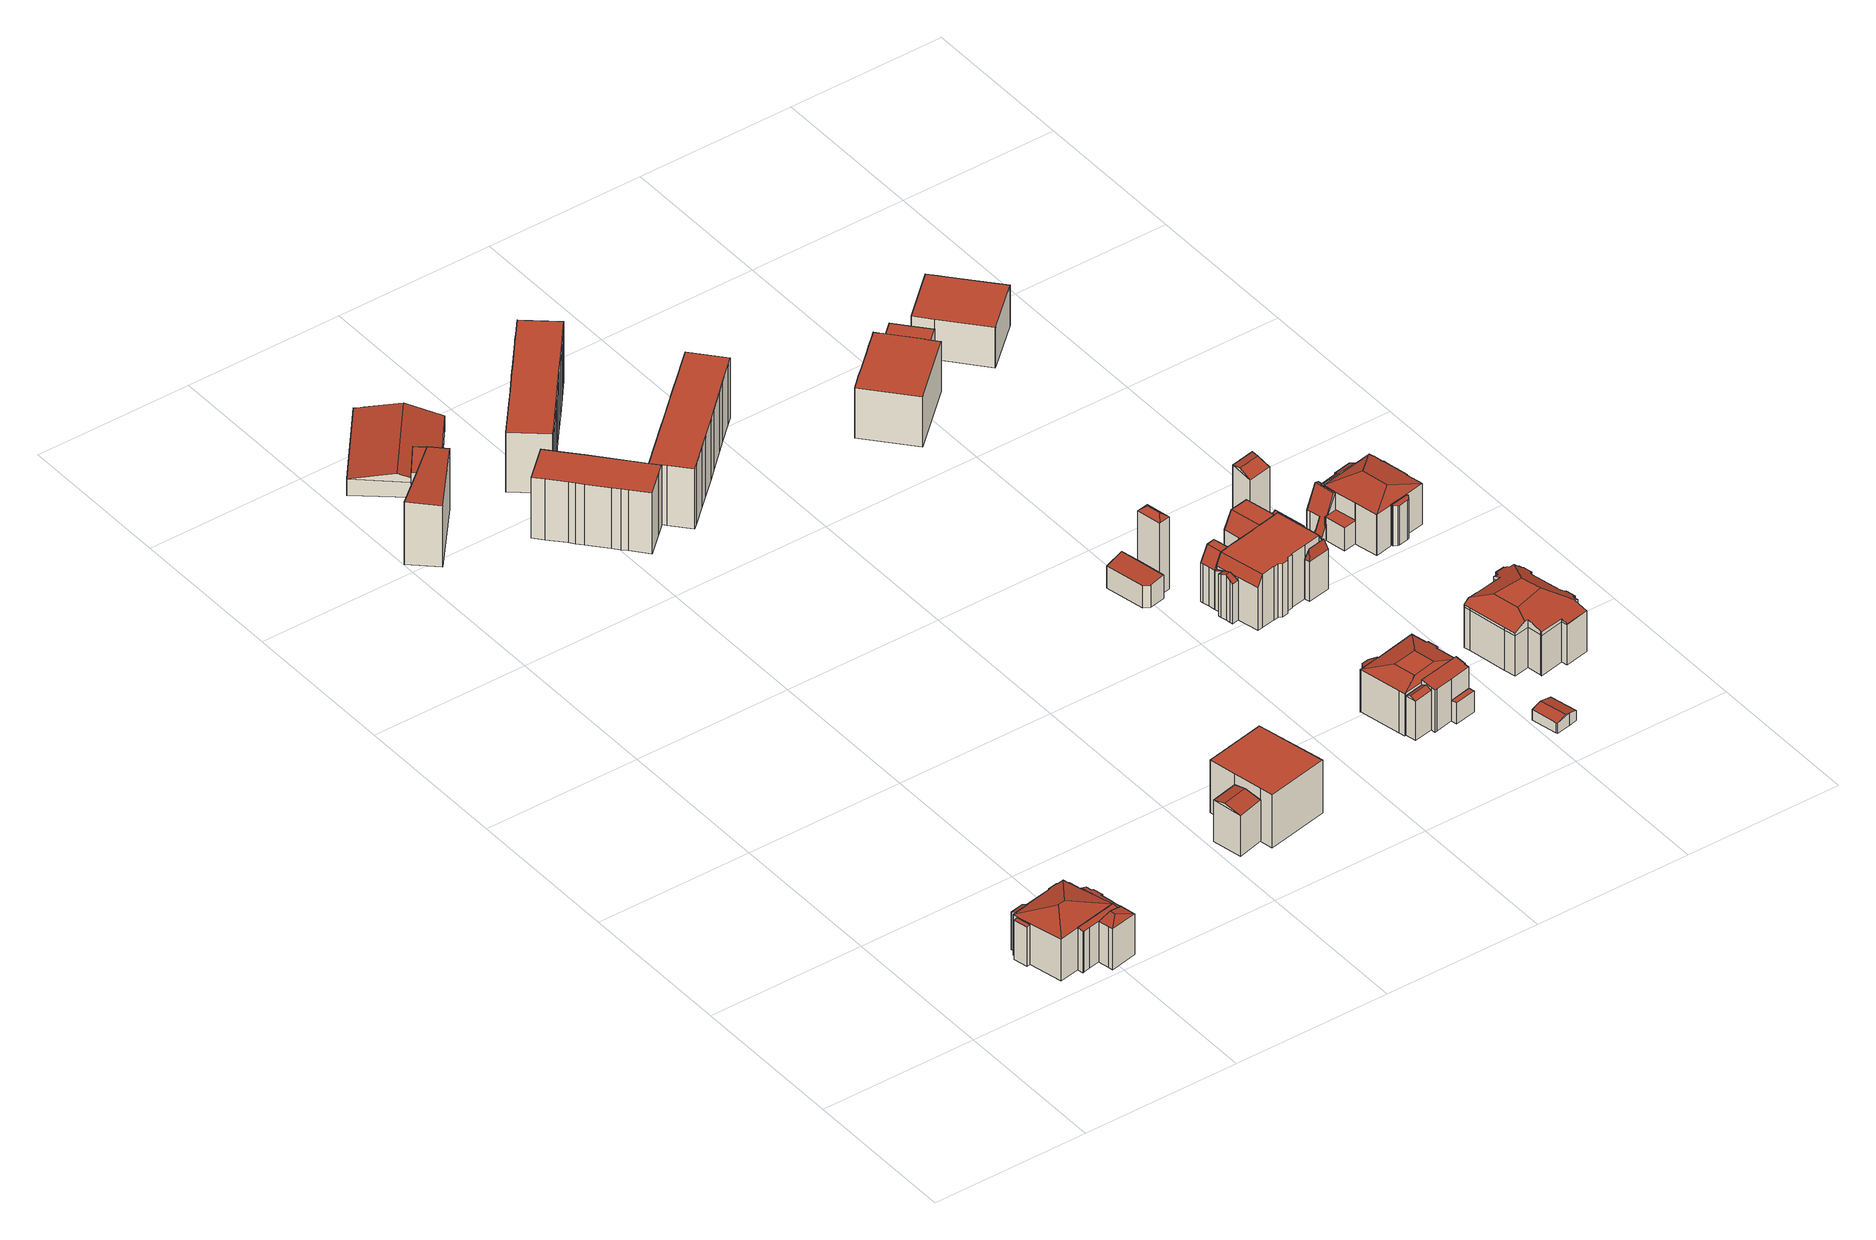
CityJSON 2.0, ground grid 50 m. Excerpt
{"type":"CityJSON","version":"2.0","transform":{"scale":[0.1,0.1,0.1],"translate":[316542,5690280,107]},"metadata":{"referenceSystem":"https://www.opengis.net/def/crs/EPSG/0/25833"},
"CityObjects":{
"building1":{"type":"Building","attributes":{"Gemeindeschluessel":14713000,"Geometrietyp2DReferenz":"3000","function":"31001_9998","roofType":"9999"},"children":["building1-1","building1-2","building1-3","building1-4","building1-5","building1-6"]},
"building1-1":{"type":"BuildingPart","attributes":{"Dachtyp_tdc":"tdcHipRoof","Dachneigung":11.84,"QualitaetDacherkennung":62,"Geometrietyp2DReferenz":"3000","roofType":"3200","measuredHeight":16.06},"parents":["building1"],"geometry":[{"type":"MultiSurface","lod":"2","boundaries":[[[0,1,2,3,4]],[[1,5,6,2]],[[7,8,9,10,11]],[[8,12,13,9]],[[12,14,15,13]],[[14,16,17,15]],[[16,18,19,17]],[[18,20,21,19]],[[20,22,23,21]],[[22,24,25,23]],[[24,26,27,25]],[[26,28,29,27]],[[28,30,31,29]],[[32,33,34,35]],[[33,36,37,38,34]],[[39,40,30,28,26,24,41]],[[1,0,42,36,33,43]],[[24,22,20,18,16,14,12,8,7,44,45,5,1,43,41]],[[33,32,39,41,43]],[[38,46,3,2,6,47,10,9,13,15,17,19,21,23,25,27,29,31,48,35,34]],[[49,37,36,42]],[[49,46,38,37]],[[0,4,49,42]],[[4,3,46,49]],[[45,47,6,5]],[[7,11,44]],[[11,10,47,45,44]],[[50,40,39]],[[48,31,30,40,50]],[[35,48,50,39,32]]],"semantics":{"surfaces":[{"type":"WallSurface"},{"type":"RoofSurface"},{"type":"GroundSurface"},{"type":"ClosureSurface"}],"values":[0,0,0,0,0,0,0,0,0,0,0,0,0,0,0,1,1,1,1,2,0,3,0,3,3,0,3,0,3,3]}}]},
"building1-2":{"type":"BuildingPart","attributes":{"Dachtyp_tdc":"tdcPolyFlatRoof","Dachneigung":13.31,"QualitaetDacherkennung":75,"Geometrietyp2DReferenz":"3000","roofType":"2100","measuredHeight":13.48},"parents":["building1"],"geometry":[{"type":"MultiSurface","lod":"2","boundaries":[[[37,51,52,38]],[[51,53,54,52]],[[53,4,3,54]],[[4,53,51,37,49]],[[46,38,52,54,3]],[[37,38,46,49]],[[46,3,4,49]]],"semantics":{"surfaces":[{"type":"WallSurface"},{"type":"RoofSurface"},{"type":"GroundSurface"},{"type":"ClosureSurface"}],"values":[0,0,0,1,2,3,3]}}]},
"building1-3":{"type":"BuildingPart","attributes":{"Dachtyp_tdc":"tdcPolyFlatRoof","Dachneigung":15.59,"QualitaetDacherkennung":42,"Geometrietyp2DReferenz":"3000","roofType":"2100","measuredHeight":14.33},"parents":["building1"],"geometry":[{"type":"MultiSurface","lod":"2","boundaries":[[[55,56,57,58]],[[55,59,60,56]],[[59,61,62,60]],[[61,63,32,35,62]],[[61,59,55,58,64,65,66,67,68,63]],[[35,48,69,70,57,56,60,62]],[[68,39,32,63]],[[39,50,48,35,32]],[[67,50,39,68]],[[48,50,67,66,69]],[[70,69,66,65]],[[58,57,70,65,64]]],"semantics":{"surfaces":[{"type":"WallSurface"},{"type":"RoofSurface"},{"type":"GroundSurface"},{"type":"ClosureSurface"}],"values":[0,0,0,0,1,2,0,3,0,3,3,3]}}]},
"building1-4":{"type":"BuildingPart","attributes":{"Dachtyp_tdc":"tdcPolyFlatRoof","Dachneigung":14.87,"QualitaetDacherkennung":82,"Geometrietyp2DReferenz":"3000","roofType":"2100","measuredHeight":14.09},"parents":["building1"],"geometry":[{"type":"MultiSurface","lod":"2","boundaries":[[[71,72,73,31,30]],[[72,74,75,73]],[[74,76,77,75]],[[76,78,79,77]],[[78,80,81,79]],[[80,82,83,81]],[[82,84,85,83]],[[84,86,87,85]],[[86,88,89,87]],[[88,90,91,89]],[[90,88,86,84,82,80,78,76,74,72,71,40,50,67,92]],[[69,48,31,73,75,77,79,81,83,85,87,89,91]],[[67,66,92]],[[30,40,71]],[[31,48,50,40,30]],[[48,69,66,67,50]],[[69,91,90,92,66]]],"semantics":{"surfaces":[{"type":"WallSurface"},{"type":"RoofSurface"},{"type":"GroundSurface"},{"type":"ClosureSurface"}],"values":[0,0,0,0,0,0,0,0,0,0,1,2,0,0,3,3,3]}}]},
"building1-5":{"type":"BuildingPart","attributes":{"Dachtyp_tdc":"tdcHipAndGableRoof","Dachneigung":10.06,"QualitaetDacherkennung":79,"Geometrietyp2DReferenz":"3000","roofType":"5000","measuredHeight":14.57},"parents":["building1"],"geometry":[{"type":"MultiSurface","lod":"2","boundaries":[[[93,94,95,91,90]],[[94,96,97,95]],[[96,98,99,97]],[[98,58,57,99]],[[96,94,100]],[[94,93,101,100]],[[101,64,58,98,96,100]],[[70,69,91,95,97,99,57]],[[93,90,92,66,65,101]],[[66,69,70,65]],[[90,91,69,66,92]],[[65,64,101]],[[57,58,64,65,70]]],"semantics":{"surfaces":[{"type":"WallSurface"},{"type":"RoofSurface"},{"type":"GroundSurface"},{"type":"ClosureSurface"}],"values":[0,0,0,0,1,1,1,2,0,3,3,0,3]}}]},
"building1-6":{"type":"BuildingPart","attributes":{"Dachtyp_tdc":"tdcPolyFlatRoof","Dachneigung":25.8,"QualitaetDacherkennung":30,"Geometrietyp2DReferenz":"3000","roofType":"2100","measuredHeight":13.69},"parents":["building1"],"geometry":[{"type":"MultiSurface","lod":"2","boundaries":[[[5,102,103,6]],[[102,104,105,103]],[[104,106,107,105]],[[106,11,10,107]],[[45,44,11,106,104,102,5]],[[103,105,107,10,47,6]],[[47,10,11,44,45]],[[5,6,47,45]]],"semantics":{"surfaces":[{"type":"WallSurface"},{"type":"RoofSurface"},{"type":"GroundSurface"},{"type":"ClosureSurface"}],"values":[0,0,0,0,1,2,3,3]}}]},
"building2":{"type":"Building","attributes":{"Gemeindeschluessel":14713000,"Geometrietyp2DReferenz":"3000","function":"31001_9998","roofType":"9999"},"children":["building2-1","building2-2"]},
"building2-1":{"type":"BuildingPart","attributes":{"Dachtyp_tdc":"tdcPolyFlatRoof","Dachneigung":3.58,"QualitaetDacherkennung":37,"Geometrietyp2DReferenz":"3000","roofType":"2100","measuredHeight":21.23},"parents":["building2"],"geometry":[{"type":"MultiSurface","lod":"2","boundaries":[[[108,109,110,111]],[[109,112,113,114,110]],[[115,116,117,118,119]],[[116,108,111,117]],[[116,115,112,109,108]],[[111,110,114,118,117]],[[115,119,113,112]],[[119,118,114,113]]],"semantics":{"surfaces":[{"type":"WallSurface"},{"type":"RoofSurface"},{"type":"GroundSurface"},{"type":"ClosureSurface"}],"values":[0,0,0,0,1,2,0,3]}}]},
"building2-2":{"type":"BuildingPart","attributes":{"Dachtyp_tdc":"tdcPolyFlatRoof","Dachneigung":0,"QualitaetDacherkennung":68,"Geometrietyp2DReferenz":"3000","roofType":"1000","measuredHeight":20.79},"parents":["building2"],"geometry":[{"type":"MultiSurface","lod":"2","boundaries":[[[113,120,121,114]],[[120,122,123,121]],[[122,119,118,123]],[[119,122,120,113]],[[114,121,123,118]],[[114,118,119,113]]],"semantics":{"surfaces":[{"type":"WallSurface"},{"type":"RoofSurface"},{"type":"GroundSurface"},{"type":"ClosureSurface"}],"values":[0,0,0,1,2,3]}}]},
"building3":{"type":"Building","attributes":{"Dachtyp_tdc":"tdcFreeFormRoof","Gemeindeschluessel":14713000,"Dachneigung":10.01,"QualitaetDacherkennung":17,"Geometrietyp2DReferenz":"3000","function":"31001_3211","roofType":"5000","measuredHeight":7.99},"geometry":[{"type":"MultiSurface","lod":"2","boundaries":[[[124,125,126,127]],[[128,129,130,131,132,124,133,134,135,136,137,138]],[[131,139,140,141,125,132]],[[130,139,131]],[[125,124,132]],[[126,142,143,144,145,146,147,148,149,150,151,152,153,127]],[[125,141,142,126]],[[141,140,143,142]],[[140,139,144,143]],[[139,130,145,144]],[[130,129,146,145]],[[129,128,147,146]],[[128,138,148,147]],[[138,137,149,148]],[[137,136,150,149]],[[136,135,151,150]],[[135,134,152,151]],[[134,133,153,152]],[[133,124,127,153]]],"semantics":{"surfaces":[{"type":"WallSurface"},{"type":"RoofSurface"},{"type":"GroundSurface"}],"values":[0,1,1,0,0,2,0,0,0,0,0,0,0,0,0,0,0,0,0]}}]},
"building4":{"type":"Building","attributes":{"Dachtyp_tdc":"tdcGableRoof","Gemeindeschluessel":14713000,"Dachneigung":10.57,"QualitaetDacherkennung":14,"Geometrietyp2DReferenz":"3000","function":"31001_9998","roofType":"3100","measuredHeight":14.88},"geometry":[{"type":"MultiSurface","lod":"2","boundaries":[[[154,155,156,157]],[[155,158,159,156]],[[158,160,161,159]],[[160,154,157,161]],[[158,155,162]],[[154,160,163]],[[155,154,163,162]],[[160,158,162,163]],[[157,156,159,161]]],"semantics":{"surfaces":[{"type":"WallSurface"},{"type":"RoofSurface"},{"type":"GroundSurface"}],"values":[0,0,0,0,0,0,1,1,2]}}]},
"building5":{"type":"Building","attributes":{"Dachtyp_tdc":"tdcPolyFlatRoof","Gemeindeschluessel":14713000,"Dachneigung":0,"QualitaetDacherkennung":68,"Geometrietyp2DReferenz":"3000","function":"31001_9998","roofType":"1000","measuredHeight":20.6},"geometry":[{"type":"MultiSurface","lod":"2","boundaries":[[[164,165,166,167]],[[165,168,169,166]],[[168,170,171,169]],[[170,172,173,171]],[[172,174,175,173]],[[174,176,177,175]],[[176,178,179,177]],[[178,180,181,179]],[[180,182,183,181]],[[182,184,185,183]],[[184,186,187,185]],[[186,188,189,187]],[[188,190,191,189]],[[190,192,193,191]],[[192,164,167,193]],[[192,190,188,186,184,182,180,178,176,174,172,170,168,165,164]],[[167,166,169,171,173,175,177,179,181,183,185,187,189,191,193]]],"semantics":{"surfaces":[{"type":"WallSurface"},{"type":"RoofSurface"},{"type":"GroundSurface"}],"values":[0,0,0,0,0,0,0,0,0,0,0,0,0,0,0,1,2]}}]},
"building6":{"type":"Building","attributes":{"Gemeindeschluessel":14713000,"Dachtyp_tdc":"tdcPolyFlatRoof","Dachneigung":0,"QualitaetDacherkennung":64,"Geometrietyp2DReferenz":"3000","function":"31001_9998","roofType":"1000","measuredHeight":17.9},"geometry":[{"type":"MultiSurface","lod":"2","boundaries":[[[194,195,196,197]],[[195,198,199,196]],[[198,200,201,199]],[[200,202,203,201]],[[202,204,205,203]],[[204,194,197,205]],[[204,202,200,198,195,194]],[[197,196,199,201,203,205]]],"semantics":{"surfaces":[{"type":"WallSurface"},{"type":"RoofSurface"},{"type":"GroundSurface"}],"values":[0,0,0,0,0,0,1,2]}}]},
"building7":{"type":"Building","attributes":{"Dachtyp_tdc":"tdcPolyFlatRoof","Gemeindeschluessel":14713000,"Dachneigung":0,"QualitaetDacherkennung":69,"Geometrietyp2DReferenz":"3000","function":"31001_9998","roofType":"1000","measuredHeight":20.24},"geometry":[{"type":"MultiSurface","lod":"2","boundaries":[[[206,207,208,209]],[[207,210,211,208]],[[210,212,213,211]],[[212,214,215,213]],[[214,216,217,215]],[[216,218,219,217]],[[218,220,221,219]],[[220,222,223,221]],[[222,224,225,223]],[[224,226,227,225]],[[226,228,229,227]],[[228,230,231,229]],[[230,232,233,231]],[[232,234,235,233]],[[234,236,237,235]],[[236,238,239,237]],[[238,240,241,239]],[[240,242,243,241]],[[242,244,245,243]],[[244,246,247,245]],[[246,248,249,247]],[[248,250,251,249]],[[250,206,209,251]],[[250,248,246,244,242,240,238,236,234,232,230,228,226,224,222,220,218,216,214,212,210,207,206]],[[209,208,211,213,215,217,219,221,223,225,227,229,231,233,235,237,239,241,243,245,247,249,251]]],"semantics":{"surfaces":[{"type":"WallSurface"},{"type":"RoofSurface"},{"type":"GroundSurface"}],"values":[0,0,0,0,0,0,0,0,0,0,0,0,0,0,0,0,0,0,0,0,0,0,0,1,2]}}]},
"building8":{"type":"Building","attributes":{"Dachtyp_tdc":"tdcPolyFlatRoof","Gemeindeschluessel":14713000,"Dachneigung":0,"QualitaetDacherkennung":71,"Geometrietyp2DReferenz":"3000","function":"31001_9998","roofType":"1000","measuredHeight":20.3},"geometry":[{"type":"MultiSurface","lod":"2","boundaries":[[[252,253,254,255]],[[253,178,256,254]],[[178,176,257,256]],[[178,253,252,258,259,260,261,262,263,264,265,266,267,268,269,270,271,272,273,176]],[[257,274,275,276,277,278,279,280,281,282,283,284,285,286,287,288,289,255,254,256]],[[176,273,274,257]],[[273,272,275,274]],[[272,271,276,275]],[[271,270,277,276]],[[270,269,278,277]],[[269,268,279,278]],[[268,267,280,279]],[[267,266,281,280]],[[266,265,282,281]],[[265,264,283,282]],[[264,263,284,283]],[[263,262,285,284]],[[262,261,286,285]],[[261,260,287,286]],[[260,259,288,287]],[[259,258,289,288]],[[258,252,255,289]]],"semantics":{"surfaces":[{"type":"WallSurface"},{"type":"RoofSurface"},{"type":"GroundSurface"}],"values":[0,0,0,1,2,0,0,0,0,0,0,0,0,0,0,0,0,0,0,0,0,0]}}]},
"building9":{"type":"Building","attributes":{"Dachtyp_tdc":"tdcFreeFormRoof","Gemeindeschluessel":14713000,"Dachneigung":27.71,"QualitaetDacherkennung":11,"Geometrietyp2DReferenz":"3000","function":"31001_9998","roofType":"5000","measuredHeight":14.24},"geometry":[{"type":"MultiSurface","lod":"2","boundaries":[[[290,291,292,293]],[[291,294,295,292]],[[294,296,297,295]],[[296,290,293,297]],[[298,299,296,294]],[[298,294,291]],[[299,298,291,290]],[[299,290,296]],[[293,292,295,297]]],"semantics":{"surfaces":[{"type":"WallSurface"},{"type":"RoofSurface"},{"type":"GroundSurface"}],"values":[0,0,0,0,1,0,1,0,2]}}]},
"building10":{"type":"Building","attributes":{"Dachtyp_tdc":"tdcPolyFlatRoof","Gemeindeschluessel":14713000,"Dachneigung":4.69,"QualitaetDacherkennung":59,"Geometrietyp2DReferenz":"3000","function":"31001_9998","roofType":"2100","measuredHeight":8},"geometry":[{"type":"MultiSurface","lod":"2","boundaries":[[[300,301,302,303]],[[301,304,305,302]],[[304,306,307,305]],[[306,308,309,307]],[[308,310,311,309]],[[310,312,313,311]],[[312,300,303,313]],[[312,310,308,306,304,301,300]],[[303,302,305,307,309,311,313]]],"semantics":{"surfaces":[{"type":"WallSurface"},{"type":"RoofSurface"},{"type":"GroundSurface"}],"values":[0,0,0,0,0,0,0,1,2]}}]},
"building11":{"type":"Building","attributes":{"Gemeindeschluessel":14713000,"Geometrietyp2DReferenz":"3000","function":"31001_9998","roofType":"9999"},"children":["building11-1","building11-2","building11-3","building11-4"]},
"building11-1":{"type":"BuildingPart","attributes":{"Dachtyp_tdc":"tdcPolyFlatRoof","Dachneigung":10.42,"QualitaetDacherkennung":60,"Geometrietyp2DReferenz":"3000","roofType":"2100","measuredHeight":15.15},"parents":["building11"],"geometry":[{"type":"MultiSurface","lod":"2","boundaries":[[[314,315,316,317,318]],[[319,320,321,322]],[[320,323,324,321]],[[323,325,326,327,324]],[[328,329,330,331,332]],[[329,333,334,330]],[[333,314,318,334]],[[333,329,328,325,323,320,319,315,314]],[[318,317,322,321,324,327,331,330,334]],[[319,322,335,316,315]],[[335,322,317,316]],[[332,326,325,328]],[[332,331,327,326]]],"semantics":{"surfaces":[{"type":"WallSurface"},{"type":"RoofSurface"},{"type":"GroundSurface"},{"type":"ClosureSurface"}],"values":[0,0,0,0,0,0,0,1,2,0,3,0,3]}}]},
"building11-2":{"type":"BuildingPart","attributes":{"Dachtyp_tdc":"tdcCutTentRoof","Dachneigung":13.39,"QualitaetDacherkennung":72,"Geometrietyp2DReferenz":"3000","roofType":"9999","measuredHeight":15.87},"parents":["building11"],"geometry":[{"type":"MultiSurface","lod":"2","boundaries":[[[336,337,338,339]],[[337,340,341,338]],[[340,342,343,341]],[[342,344,345,343]],[[346,347,348,349]],[[347,350,351,348]],[[350,352,353,351]],[[352,354,355,353]],[[354,356,357,355]],[[356,358,359,357]],[[358,360,361,359]],[[360,362,363,361]],[[362,364,365,363]],[[364,335,322,365]],[[316,366,367,317]],[[366,336,339,367]],[[342,340,337,336,368,369]],[[350,347,346,344,342,369,370]],[[335,364,362,360,358,356,354,352,350,370,371]],[[336,366,316,335,371,368]],[[371,370,369,368]],[[339,338,341,343,345,349,348,351,353,355,357,359,361,363,365,322,317,367]],[[346,349,345,344]],[[317,322,335,316]]],"semantics":{"surfaces":[{"type":"WallSurface"},{"type":"RoofSurface"},{"type":"GroundSurface"},{"type":"ClosureSurface"}],"values":[0,0,0,0,0,0,0,0,0,0,0,0,0,0,0,0,1,1,1,1,1,2,3,3]}}]},
"building11-3":{"type":"BuildingPart","attributes":{"Dachtyp_tdc":"tdcPolyFlatRoof","Dachneigung":0,"QualitaetDacherkennung":51,"Geometrietyp2DReferenz":"3000","roofType":"1000","measuredHeight":7.15},"parents":["building11"],"geometry":[{"type":"MultiSurface","lod":"2","boundaries":[[[326,372,373,327]],[[372,374,375,373]],[[374,332,331,375]],[[332,374,372,326]],[[327,373,375,331]],[[327,331,332,326]]],"semantics":{"surfaces":[{"type":"WallSurface"},{"type":"RoofSurface"},{"type":"GroundSurface"},{"type":"ClosureSurface"}],"values":[0,0,0,1,2,3]}}]},
"building11-4":{"type":"BuildingPart","attributes":{"Dachtyp_tdc":"tdcPolyFlatRoof","Dachneigung":18.55,"QualitaetDacherkennung":34,"Geometrietyp2DReferenz":"3000","roofType":"2100","measuredHeight":14.35},"parents":["building11"],"geometry":[{"type":"MultiSurface","lod":"2","boundaries":[[[376,377,345,344]],[[376,378,379,377]],[[378,380,381,379]],[[380,382,383,381]],[[382,346,349,383]],[[346,382,380,378,376,344]],[[345,377,379,381,383,349]],[[344,345,349,346]]],"semantics":{"surfaces":[{"type":"WallSurface"},{"type":"RoofSurface"},{"type":"GroundSurface"},{"type":"ClosureSurface"}],"values":[0,0,0,0,0,1,2,3]}}]},
"building12":{"type":"Building","attributes":{"Dachtyp_tdc":"tdcFreeFormRoof","Gemeindeschluessel":14713000,"Dachneigung":43.69,"QualitaetDacherkennung":11,"Geometrietyp2DReferenz":"3000","function":"31001_9998","roofType":"5000","measuredHeight":26.21},"geometry":[{"type":"MultiSurface","lod":"2","boundaries":[[[384,385,386,387]],[[385,388,389,386]],[[388,390,391,389]],[[390,384,387,391]],[[392,390,388]],[[393,392,388,385]],[[393,385,384]],[[392,393,384,390]],[[387,386,389,391]]],"semantics":{"surfaces":[{"type":"WallSurface"},{"type":"RoofSurface"},{"type":"GroundSurface"}],"values":[0,0,0,0,1,1,1,1,2]}}]},
"building13":{"type":"Building","attributes":{"Dachtyp_tdc":"tdcPolyFlatRoof","Gemeindeschluessel":14713000,"Dachneigung":15.43,"QualitaetDacherkennung":54,"Geometrietyp2DReferenz":"3000","function":"31001_9998","roofType":"2100","measuredHeight":7.29},"geometry":[{"type":"MultiSurface","lod":"2","boundaries":[[[394,395,396,397]],[[395,398,399,396]],[[398,400,401,399]],[[400,402,403,401]],[[402,404,405,403]],[[404,394,397,405]],[[404,402,400,398,395,394]],[[397,396,399,401,403,405]]],"semantics":{"surfaces":[{"type":"WallSurface"},{"type":"RoofSurface"},{"type":"GroundSurface"}],"values":[0,0,0,0,0,0,1,2]}}]},
"building14":{"type":"Building","attributes":{"Gemeindeschluessel":14713000,"Geometrietyp2DReferenz":"3000","function":"31001_9998","roofType":"9999"},"children":["building14-1","building14-2","building14-3","building14-4","building14-5","building14-6"]},
"building14-1":{"type":"BuildingPart","attributes":{"Dachtyp_tdc":"tdcFreeFormRoof","Dachneigung":71.54,"QualitaetDacherkennung":26,"Geometrietyp2DReferenz":"3000","roofType":"5000","measuredHeight":15.43},"parents":["building14"],"geometry":[{"type":"MultiSurface","lod":"2","boundaries":[[[406,407,408,409]],[[407,410,411,408]],[[410,412,413,411]],[[412,414,415,413]],[[416,417,418,419]],[[417,420,421,418]],[[420,406,409,421]],[[416,422,423]],[[422,424,414,412,410,407,406,423]],[[406,420,417,416,423]],[[409,408,411,413,415,425,426,419,418,421]],[[425,415,414,424]],[[426,425,424,422]],[[419,426,422,416]]],"semantics":{"surfaces":[{"type":"WallSurface"},{"type":"RoofSurface"},{"type":"GroundSurface"},{"type":"ClosureSurface"}],"values":[0,0,0,0,0,0,0,1,1,1,2,3,3,3]}}]},
"building14-2":{"type":"BuildingPart","attributes":{"Dachtyp_tdc":"tdcCutGableRoof","Dachneigung":1.79,"QualitaetDacherkennung":49,"Geometrietyp2DReferenz":"3000","roofType":"9999","measuredHeight":18.23},"parents":["building14"],"geometry":[{"type":"MultiSurface","lod":"2","boundaries":[[[427,428,403,405]],[[428,429,430,403]],[[429,431,432,430]],[[431,433,434,432]],[[433,435,436,434]],[[435,437,438,436]],[[437,439,438]],[[431,429,428,427,440,441]],[[442,443,444,439,437,435,433]],[[441,445,442,433,431]],[[405,403,430,432,434,436,438,446,447,448,449]],[[446,438,439,444]],[[448,447,443,442]],[[447,446,444,443]],[[440,445,441]],[[449,448,442,445,440]],[[449,440,427,405]]],"semantics":{"surfaces":[{"type":"WallSurface"},{"type":"RoofSurface"},{"type":"GroundSurface"},{"type":"ClosureSurface"}],"values":[0,0,0,0,0,0,0,1,1,1,2,3,3,3,0,3,3]}}]},
"building14-3":{"type":"BuildingPart","attributes":{"Dachtyp_tdc":"tdcCutGableRoof","Dachneigung":62.11,"QualitaetDacherkennung":46,"Geometrietyp2DReferenz":"3000","roofType":"9999","measuredHeight":18.05},"parents":["building14"],"geometry":[{"type":"MultiSurface","lod":"2","boundaries":[[[450,451,396,452]],[[451,453,397,396]],[[454,455,456,415,414]],[[455,457,458,456]],[[457,459,460,458]],[[459,461,462,460]],[[461,463,464,462]],[[463,450,452,464]],[[465,453,451,450,463]],[[461,459,457,455,454,466,467,468]],[[463,461,468,465]],[[452,396,397,469,470,471,425,415,456,458,460,462,464]],[[469,397,453,465]],[[470,469,465,468]],[[454,414,424,472,466]],[[414,415,425,424]],[[472,424,425,471,467,466]],[[467,471,470,468]]],"semantics":{"surfaces":[{"type":"WallSurface"},{"type":"RoofSurface"},{"type":"GroundSurface"},{"type":"ClosureSurface"}],"values":[0,0,0,0,0,0,0,0,1,1,1,2,3,3,0,3,3,3]}}]},
"building14-4":{"type":"BuildingPart","attributes":{"Dachtyp_tdc":"tdcFreeFormRoof","Dachneigung":76.19,"QualitaetDacherkennung":25,"Geometrietyp2DReferenz":"3000","roofType":"5000","measuredHeight":16.97},"parents":["building14"],"geometry":[{"type":"MultiSurface","lod":"2","boundaries":[[[473,474,475,476]],[[477,478,479,480]],[[478,481,482,479]],[[481,473,476,482]],[[483,474,473]],[[484,483,473,481]],[[481,478,477,484]],[[477,485,474,483,484]],[[476,475,486,480,479,482]],[[480,486,485,477]],[[486,475,474,485]]],"semantics":{"surfaces":[{"type":"WallSurface"},{"type":"RoofSurface"},{"type":"GroundSurface"},{"type":"ClosureSurface"}],"values":[0,0,0,0,1,1,1,1,2,3,3]}}]},
"building14-5":{"type":"BuildingPart","attributes":{"Dachtyp_tdc":"tdcCutGableRoof","Dachneigung":0.194,"QualitaetDacherkennung":50,"Geometrietyp2DReferenz":"3000","roofType":"9999","measuredHeight":18.19},"parents":["building14"],"geometry":[{"type":"MultiSurface","lod":"2","boundaries":[[[487,488,489,490]],[[488,491,492,489]],[[491,493,494,492]],[[493,495,496,494]],[[495,497,498,496]],[[497,499,500,498]],[[499,501,502,500]],[[501,503,504,502]],[[503,505,416,419,504]],[[506,507,427,405,397,453]],[[508,509,510,511]],[[509,512,477,480,510]],[[513,514,515,475,474]],[[514,487,490,515]],[[516,512,509,508,517,518]],[[519,466,472,505,503,501]],[[518,445,440,507,506,519,501,499,497,495,493,491,488,487,514,513,516]],[[490,489,492,494,496,498,500,502,504,419,426,425,471,470,469,397,405,449,448,447,446,511,510,480,486,475,515]],[[472,424,422,416,505]],[[424,425,426,422]],[[422,426,419,416]],[[467,466,519]],[[471,425,424,472,466,467]],[[453,465,468,467,519,506]],[[453,397,469,465]],[[469,470,468,465]],[[470,471,467,468]],[[427,507,440]],[[443,442,445,518]],[[447,448,442,443]],[[448,449,440,445,442]],[[449,405,427,440]],[[517,444,443,518]],[[447,443,444,446]],[[446,444,517,508,511]],[[485,477,512,516]],[[486,480,477,485]],[[513,474,485,516]],[[486,485,474,475]]],"semantics":{"surfaces":[{"type":"WallSurface"},{"type":"RoofSurface"},{"type":"GroundSurface"},{"type":"ClosureSurface"}],"values":[0,0,0,0,0,0,0,0,0,0,0,0,0,0,1,1,1,2,0,3,3,0,3,0,3,3,3,0,0,3,3,3,0,3,3,0,3,0,3]}}]},
"building14-6":{"type":"BuildingPart","attributes":{"Dachtyp_tdc":"tdcFreeFormRoof","Dachneigung":65.93,"QualitaetDacherkennung":31,"Geometrietyp2DReferenz":"3000","roofType":"5000","measuredHeight":16.09},"parents":["building14"],"geometry":[{"type":"MultiSurface","lod":"2","boundaries":[[[520,521,522,523]],[[521,524,525,522]],[[524,526,527,525]],[[526,528,529,527]],[[528,530,531,529]],[[530,532,533,531]],[[532,534,535,533]],[[534,536,508,511,535]],[[537,438,439]],[[537,520,523,438]],[[536,534,538]],[[534,532,530,528,526,524,521,520,539,538]],[[520,537,539]],[[537,536,538,539]],[[523,522,525,527,529,531,533,535,511,446,438]],[[439,444,517,508,536,537]],[[439,438,446,444]],[[446,511,508,517,444]]],"semantics":{"surfaces":[{"type":"WallSurface"},{"type":"RoofSurface"},{"type":"GroundSurface"},{"type":"ClosureSurface"}],"values":[0,0,0,0,0,0,0,0,0,0,1,1,1,1,2,0,3,3]}}]},
"building15":{"type":"Building","attributes":{"Dachtyp_tdc":"tdcFreeFormRoof","Gemeindeschluessel":14713000,"Dachneigung":14.82,"QualitaetDacherkennung":74,"Geometrietyp2DReferenz":"3000","function":"31001_9998","roofType":"5000","measuredHeight":4.42},"geometry":[{"type":"MultiSurface","lod":"2","boundaries":[[[540,541,542,543]],[[541,544,545,542]],[[544,546,547,545]],[[546,548,549,547]],[[548,550,551,549]],[[550,552,553,551]],[[552,540,543,553]],[[548,546,544,541,554,555]],[[550,555,554,540,552]],[[541,540,554]],[[550,548,555]],[[543,542,545,547,549,551,553]]],"semantics":{"surfaces":[{"type":"WallSurface"},{"type":"RoofSurface"},{"type":"GroundSurface"}],"values":[0,0,0,0,0,0,0,1,1,0,0,2]}}]},
"building16":{"type":"Building","attributes":{"name":"Anna-Magdalena-Bach-Schule","Gemeindeschluessel":14713000,"Geometrietyp2DReferenz":"3000","function":"31001_3021","roofType":"9999"},"children":["building16-1","building16-2","building16-3"]},
"building16-1":{"type":"BuildingPart","attributes":{"Dachtyp_tdc":"tdcPolyFlatRoof","Dachneigung":0,"QualitaetDacherkennung":77,"Geometrietyp2DReferenz":"3000","roofType":"1000","measuredHeight":13.65},"parents":["building16"],"geometry":[{"type":"MultiSurface","lod":"2","boundaries":[[[556,557,558,559]],[[557,560,561,558]],[[560,562,563,561]],[[562,564,565,563]],[[564,566,567,565]],[[566,568,569,567]],[[568,570,571,569]],[[570,572,571]],[[556,559,573]],[[570,568,566,564,562,560,557,556]],[[558,561,563,565,567,569,571,559]],[[573,572,570,556]],[[573,559,571,572]]],"semantics":{"surfaces":[{"type":"WallSurface"},{"type":"RoofSurface"},{"type":"GroundSurface"},{"type":"ClosureSurface"}],"values":[0,0,0,0,0,0,0,0,0,1,2,0,3]}}]},
"building16-2":{"type":"BuildingPart","attributes":{"Dachtyp_tdc":"tdcPolyFlatRoof","Dachneigung":0,"QualitaetDacherkennung":76,"Geometrietyp2DReferenz":"3000","roofType":"1000","measuredHeight":16.98},"parents":["building16"],"geometry":[{"type":"MultiSurface","lod":"2","boundaries":[[[574,575,576,577,578]],[[575,579,580,576]],[[579,581,582,580]],[[581,583,584,582]],[[583,585,586,584]],[[585,587,588,586]],[[587,589,590,588]],[[589,591,592,590]],[[591,593,594,592]],[[593,595,596,594]],[[595,597,598,596]],[[597,599,600,598]],[[599,601,600]],[[597,595,593,591,589,587,585,583,581,579,575,574,599]],[[577,576,580,582,584,586,588,590,592,594,596,598,600]],[[578,601,599,574]],[[578,577,600,601]]],"semantics":{"surfaces":[{"type":"WallSurface"},{"type":"RoofSurface"},{"type":"GroundSurface"},{"type":"ClosureSurface"}],"values":[0,0,0,0,0,0,0,0,0,0,0,0,0,1,2,0,3]}}]},
"building16-3":{"type":"BuildingPart","attributes":{"Dachtyp_tdc":"tdcPolyFlatRoof","Dachneigung":0,"QualitaetDacherkennung":76,"Geometrietyp2DReferenz":"3000","roofType":"1000","measuredHeight":10.36},"parents":["building16"],"geometry":[{"type":"MultiSurface","lod":"2","boundaries":[[[572,578,577,571]],[[601,602,603,600]],[[602,573,559,603]],[[602,601,578,572,573]],[[571,577,600,603,559]],[[571,559,573,572]],[[600,577,578,601]]],"semantics":{"surfaces":[{"type":"WallSurface"},{"type":"RoofSurface"},{"type":"GroundSurface"},{"type":"ClosureSurface"}],"values":[0,0,0,1,2,3,3]}}]},
"building17":{"type":"Building","attributes":{"name":"Sächsische Akademie der Wissenschaften zu Leipzig","Dachtyp_tdc":"tdcFreeFormRoof","Gemeindeschluessel":14713000,"Dachneigung":16.85,"QualitaetDacherkennung":46,"Geometrietyp2DReferenz":"3000","function":"31001_3023","roofType":"5000","measuredHeight":17.66},"geometry":[{"type":"MultiSurface","lod":"2","boundaries":[[[604,605,606,607]],[[605,608,609,606]],[[608,610,611,609]],[[610,612,613,611]],[[612,614,615,613]],[[614,616,617,615]],[[616,618,619,617]],[[618,620,621,619]],[[620,622,623,621]],[[622,624,625,623]],[[624,626,627,625]],[[626,628,629,627]],[[628,630,631,629]],[[630,632,633,631]],[[632,634,635,633]],[[634,636,637,635]],[[636,638,639,637]],[[638,640,641,639]],[[640,642,643,641]],[[642,644,645,643]],[[644,646,647,645]],[[646,648,649,647]],[[648,650,651,649]],[[650,652,653,651]],[[652,654,655,653]],[[654,656,657,655]],[[656,658,659,657]],[[658,660,661,659]],[[660,662,663,661]],[[662,664,665,663]],[[664,666,667,665]],[[666,668,669,667]],[[668,670,671,669]],[[670,672,673,671]],[[672,674,675,673]],[[674,676,677,675]],[[676,678,679,677]],[[678,680,681,679]],[[680,682,683,681]],[[682,684,685,683]],[[684,686,687,685]],[[686,688,689,687]],[[688,690,691,689]],[[690,692,693,691]],[[692,694,695,693]],[[694,696,697,695]],[[696,698,699,697]],[[698,700,701,699]],[[700,702,703,701]],[[702,704,705,703]],[[706,707,708,709,710,711,712,713]],[[714,715,716,717,718,719,720,721,722,723,724,725,726,727,728,729,730,706,713,731,732]],[[733,694,692,734,735,736,737,738,739,740,741,742,743,744,668,666,745,746,747,748,732,731,749,750,751,752,753,754,755]],[[749,712,711,756,757,758,759,760,761,762,750]],[[712,749,731,713]],[[763,751,750,762,764]],[[764,762,761,604]],[[604,761,760,605]],[[605,760,759,608]],[[608,759,758,610]],[[610,758,757,612]],[[612,757,756,614]],[[614,756,711,710,616]],[[698,755,754,700]],[[696,733,755,698]],[[700,754,753,702]],[[702,753,752,704]],[[704,752,751,763]],[[658,748,747,660]],[[656,714,732,748,658]],[[660,747,746,662]],[[662,746,745,664]],[[664,745,666]],[[668,744,670]],[[670,744,743,672]],[[672,743,742,674]],[[674,742,741,676]],[[676,741,740,678]],[[678,740,739,680]],[[680,739,738,682]],[[682,738,737,684]],[[684,737,736,686]],[[686,736,735,688]],[[688,735,734,690]],[[690,734,692]],[[694,733,696]],[[624,730,729,626]],[[622,707,706,730,624]],[[626,729,728,628]],[[628,728,727,630]],[[630,727,726,632]],[[632,726,725,634]],[[634,725,724,636]],[[636,724,723,638]],[[638,723,722,640]],[[640,722,721,642]],[[642,721,720,644]],[[644,720,719,646]],[[646,719,718,648]],[[648,718,717,650]],[[650,717,716,652]],[[652,716,715,654]],[[616,710,709,618]],[[618,709,708,620]],[[620,708,707,622]],[[654,715,714,656]],[[705,765,766,607,606,609,611,613,615,617,619,621,623,625,627,629,631,633,635,637,639,641,643,645,647,649,651,653,655,657,659,661,663,665,667,669,671,673,675,677,679,681,683,685,687,689,691,693,695,697,699,701,703]],[[704,763,765,705]],[[763,764,766,765]],[[764,604,607,766]]],"semantics":{"surfaces":[{"type":"WallSurface"},{"type":"RoofSurface"},{"type":"GroundSurface"}],"values":[0,0,0,0,0,0,0,0,0,0,0,0,0,0,0,0,0,0,0,0,0,0,0,0,0,0,0,0,0,0,0,0,0,0,0,0,0,0,0,0,0,0,0,0,0,0,0,0,0,0,1,1,1,1,1,0,0,0,0,0,0,0,0,0,0,0,0,0,0,0,0,0,0,0,0,0,0,0,0,0,0,0,0,0,0,0,0,0,0,0,0,0,0,0,0,0,0,0,0,0,0,0,0,0,0,0,2,0,0,0]}}]},
"building18":{"type":"Building","attributes":{"Dachtyp_tdc":"tdcHipAndGableRoof","Gemeindeschluessel":14713000,"Dachneigung":36.71,"QualitaetDacherkennung":7,"Geometrietyp2DReferenz":"3000","function":"31001_9998","roofType":"5000","measuredHeight":18.27},"geometry":[{"type":"MultiSurface","lod":"2","boundaries":[[[767,768,769,770]],[[768,771,772,769]],[[771,773,774,772]],[[773,767,770,774]],[[771,768,775]],[[767,773,776]],[[768,767,776,775]],[[773,771,775,776]],[[770,769,772,774]]],"semantics":{"surfaces":[{"type":"WallSurface"},{"type":"RoofSurface"},{"type":"GroundSurface"}],"values":[0,0,0,0,1,0,1,1,2]}}]},
"building19":{"type":"Building","attributes":{"Dachtyp_tdc":"tdcFreeFormRoof","Gemeindeschluessel":14713000,"Dachneigung":66.56,"QualitaetDacherkennung":20,"Geometrietyp2DReferenz":"3000","function":"31001_9998","roofType":"5000","measuredHeight":13.68},"geometry":[{"type":"MultiSurface","lod":"2","boundaries":[[[777,778,779]],[[780,781,782]],[[783,784,785,786,787,788,789,790,791,792,793,794,795]],[[796,797,784,783]],[[797,778,785,784]],[[778,777,786,785]],[[777,798,787,786]],[[798,799,788,787]],[[799,800,789,788]],[[800,801,790,789]],[[801,802,791,790]],[[802,803,792,791]],[[803,804,793,792]],[[804,781,794,793]],[[781,780,795,794]],[[780,796,783,795]],[[779,778,797,796,780,782]],[[782,781,804,803,802,801,800,799,798,777,779]]],"semantics":{"surfaces":[{"type":"WallSurface"},{"type":"GroundSurface"},{"type":"RoofSurface"}],"values":[0,0,1,0,0,0,0,0,0,0,0,0,0,0,0,0,2,2]}}]},
"building20":{"type":"Building","attributes":{"Gemeindeschluessel":14713000,"Geometrietyp2DReferenz":"3000","function":"31001_9998","roofType":"9999"},"children":["building20-1","building20-2","building20-3","building20-4"]},
"building20-1":{"type":"BuildingPart","attributes":{"Dachtyp_tdc":"tdcPolyFlatRoof","Dachneigung":28.47,"QualitaetDacherkennung":26,"Geometrietyp2DReferenz":"3000","roofType":"2100","measuredHeight":14.36},"parents":["building20"],"geometry":[{"type":"MultiSurface","lod":"2","boundaries":[[[805,806,807,808,809]],[[806,810,811,807]],[[810,812,813,811]],[[812,814,815,813]],[[814,816,817,815]],[[816,818,819,820,817]],[[816,814,812,810,806,805,818]],[[820,808,807,811,813,815,817]],[[805,809,819,818]],[[809,808,820,819]]],"semantics":{"surfaces":[{"type":"WallSurface"},{"type":"RoofSurface"},{"type":"GroundSurface"},{"type":"ClosureSurface"}],"values":[0,0,0,0,0,0,1,2,0,3]}}]},
"building20-2":{"type":"BuildingPart","attributes":{"Dachtyp_tdc":"tdcPolyFlatRoof","Dachneigung":0,"QualitaetDacherkennung":71,"Geometrietyp2DReferenz":"3000","roofType":"1000","measuredHeight":7.81},"parents":["building20"],"geometry":[{"type":"MultiSurface","lod":"2","boundaries":[[[821,822,823,824]],[[822,825,826,823]],[[825,827,828,826]],[[827,829,830,828]],[[827,825,822,821,831,829]],[[830,832,824,823,826,828]],[[832,830,829,831]],[[824,832,831,821]]],"semantics":{"surfaces":[{"type":"WallSurface"},{"type":"RoofSurface"},{"type":"GroundSurface"},{"type":"ClosureSurface"}],"values":[0,0,0,0,1,2,3,3]}}]},
"building20-3":{"type":"BuildingPart","attributes":{"Dachtyp_tdc":"tdcHipRoof","Dachneigung":10.03,"QualitaetDacherkennung":53,"Geometrietyp2DReferenz":"3000","roofType":"3200","measuredHeight":15.53},"parents":["building20"],"geometry":[{"type":"MultiSurface","lod":"2","boundaries":[[[833,834,835,836]],[[834,837,838,835]],[[837,839,840,838]],[[839,841,842,840]],[[841,843,844,842]],[[843,845,846,844]],[[845,847,848,846]],[[847,849,850,848]],[[849,851,852,850]],[[851,853,852]],[[854,855,856,857,858]],[[855,859,860,856]],[[859,861,821,824,860]],[[862,809,808,830,829]],[[819,863,864,820]],[[863,865,866,864]],[[865,867,868,866]],[[867,833,836,868]],[[863,819,809,869]],[[855,854,870,851,849,871]],[[809,862,872,861,859,855,871,869]],[[849,847,845,843,841,839,837,834,833,867,865,863,869,871]],[[836,835,838,840,842,844,846,848,850,852,873,857,856,860,824,832,830,808,820,864,866,868]],[[870,874,853,851]],[[874,873,852,853]],[[854,858,874,870]],[[858,857,873,874]],[[831,821,861,872]],[[831,832,824,821]],[[862,829,831,872]],[[829,830,832,831]],[[820,808,809,819]]],"semantics":{"surfaces":[{"type":"WallSurface"},{"type":"RoofSurface"},{"type":"GroundSurface"},{"type":"ClosureSurface"}],"values":[0,0,0,0,0,0,0,0,0,0,0,0,0,0,0,0,0,0,1,1,1,1,2,0,3,0,3,0,3,0,3,3]}}]},
"building20-4":{"type":"BuildingPart","attributes":{"Dachtyp_tdc":"tdcPolyFlatRoof","Dachneigung":17.11,"QualitaetDacherkennung":45,"Geometrietyp2DReferenz":"3000","roofType":"2100","measuredHeight":13.75},"parents":["building20"],"geometry":[{"type":"MultiSurface","lod":"2","boundaries":[[[853,875,876,852]],[[875,877,878,876]],[[877,879,880,878]],[[879,881,882,880]],[[881,883,884,882]],[[883,885,886,884]],[[885,887,888,886]],[[887,858,857,888]],[[858,887,885,883,881,879,877,875,853,874]],[[873,852,876,878,880,882,884,886,888,857]],[[852,873,874,853]],[[873,857,858,874]]],"semantics":{"surfaces":[{"type":"WallSurface"},{"type":"RoofSurface"},{"type":"GroundSurface"},{"type":"ClosureSurface"}],"values":[0,0,0,0,0,0,0,0,1,2,3,3]}}]}
},
"vertices":[
[295,201,158],[293,214,158],[293,214,21],[295,201,21],[295,201,156],[306,217,158],[306,217,21],[350,229,157],[437,246,157],[437,246,21],[350,229,21],[350,229,156],[436,249,156],[436,249,21],[440,250,156],[440,250,21],[466,254,156],[466,254,21],[466,252,157],[466,252,21],[471,252,157],[471,252,21],[475,253,157],[475,253,21],[488,255,157],[488,255,21],[492,235,158],[492,235,21],[494,236,158],[494,236,21],[503,194,159],[503,194,21],[392,61,163],[328,48,163],[328,48,21],[392,61,21],[304,155,159],[304,155,156],[304,155,21],[529,88,163],[516,141,161],[420,157,182],[305,155,160],[396,152,182],[350,227,157],[350,226,158],[305,155,21],[350,226,21],[529,88,21],[305,155,156],[529,88,160],
[293,153,153],[293,153,21],[283,198,153],[283,198,21],
[422,47,159],[422,47,21],[457,54,21],[457,54,159],[400,42,159],[400,42,21],[396,42,159],[396,42,21],[392,61,164],[458,54,159],[501,63,159],[534,69,159],[532,74,160],[529,88,164],[534,69,21],[501,63,21],
[503,194,162],[520,195,157],[520,195,21],[524,176,157],[524,176,21],[530,176,156],[530,176,21],[537,144,156],[537,144,21],[531,142,157],[531,142,21],[535,122,157],[535,122,21],[538,106,157],[538,106,21],[540,92,157],[540,92,21],[542,82,157],[542,82,21],[544,72,157],[544,72,21],[534,69,160],
[544,72,158],[553,22,159],[553,22,21],[467,5,159],[467,5,21],[464,20,159],[464,20,21],[505,45,167],[501,63,167],
[305,220,156],[305,220,21],[302,236,148],[302,236,21],[346,247,147],[346,247,21],
[78,2469,215],[1,2538,221],[1,2538,9],[78,2469,9],[105,2622,220],[105,2622,217],[105,2622,9],[195,2696,218],[240,2657,215],[240,2657,9],[195,2696,9],[195,2696,217],
[95,2634,217],[95,2634,9],[165,2721,217],[165,2721,9],
[224,2730,57],[57,2869,64],[57,2869,8],[224,2730,8],[434,2938,47],[440,2946,47],[437,2949,49],[355,3016,88],[160,2783,88],[245,2713,47],[267,2739,48],[279,2754,47],[323,2806,47],[363,2853,47],[421,2923,47],[273,3084,69],[259,3095,66],[252,3102,64],[252,3102,8],[259,3095,8],[273,3084,8],[437,2949,8],[440,2946,8],[434,2938,8],[421,2923,8],[363,2853,8],[323,2806,8],[279,2754,8],[267,2739,8],[245,2713,8],
[1107,204,168],[1024,183,167],[1024,183,29],[1107,204,29],[1005,278,170],[1005,278,29],[1089,296,171],[1089,296,29],[1013,240,178],[1096,260,178],
[404,2349,219],[363,2395,219],[363,2395,13],[404,2349,13],[337,2424,219],[337,2424,13],[430,2506,219],[430,2506,13],[494,2434,219],[494,2434,13],[510,2417,219],[510,2417,13],[625,2285,219],[625,2285,13],[648,2259,219],[648,2259,13],[619,2234,219],[619,2234,13],[555,2177,219],[555,2177,13],[513,2225,219],[513,2225,13],[499,2240,219],[499,2240,13],[482,2259,219],[482,2259,13],[434,2314,219],[434,2314,13],[417,2333,219],[417,2333,13],
[1072,384,207],[1265,423,207],[1265,423,28],[1072,384,28],[1312,204,207],[1312,204,28],[1115,164,207],[1115,164,28],[1107,204,207],[1107,204,28],[1089,296,207],[1089,296,28],
[405,2628,210],[430,2658,210],[430,2658,7],[405,2628,7],[444,2674,210],[444,2674,7],[495,2734,210],[495,2734,7],[507,2748,210],[507,2748,7],[521,2764,210],[521,2764,7],[575,2829,210],[575,2829,7],[584,2839,210],[584,2839,7],[598,2855,210],[598,2855,7],[652,2920,210],[652,2920,7],[662,2932,210],[662,2932,7],[677,2949,210],[677,2949,7],[718,2997,210],[718,2997,7],[814,2918,210],[814,2918,7],[798,2899,210],[798,2899,7],[750,2842,210],[750,2842,7],[721,2807,210],[721,2807,7],[673,2751,210],[673,2751,7],[644,2716,210],[644,2716,7],[596,2659,210],[596,2659,7],[567,2624,210],[567,2624,7],[519,2567,210],[519,2567,7],[502,2548,210],[502,2548,7],
[708,2192,219],[658,2248,219],[658,2248,16],[708,2192,16],[648,2259,16],[625,2285,16],[726,2208,219],[781,2258,219],[816,2288,219],[870,2336,219],[903,2368,219],[960,2420,219],[993,2451,219],[1048,2499,219],[1068,2518,219],[987,2610,219],[939,2567,219],[923,2552,219],[851,2488,219],[833,2472,219],[762,2408,219],[744,2392,219],[744,2392,16],[762,2408,16],[833,2472,16],[851,2488,16],[923,2552,16],[939,2567,16],[987,2610,16],[1068,2518,16],[1048,2499,16],[993,2451,16],[960,2420,16],[903,2368,16],[870,2336,16],[816,2288,16],[781,2258,16],[726,2208,16],
[1687,337,164],[1748,349,164],[1748,349,31],[1687,337,31],[1755,314,164],[1755,314,31],[1694,302,164],[1694,302,31],[1751,331,174],[1690,319,173],
[1473,1187,100],[1455,1199,99],[1455,1199,25],[1473,1187,25],[1430,1325,99],[1430,1325,25],[1495,1346,105],[1495,1346,25],[1506,1290,105],[1506,1290,25],[1521,1212,105],[1521,1212,25],[1524,1197,105],[1524,1197,25],
[1754,314,175],[1748,349,181],[1748,349,173],[1748,349,30],[1754,314,30],[1882,375,181],[1888,343,175],[1888,343,30],[1882,375,30],[1886,341,175],[1886,341,30],[1889,327,172],[1889,327,101],[1889,327,30],[1820,313,172],[1765,302,172],[1765,302,30],[1820,313,30],[1820,313,101],[1757,300,172],[1757,300,30],[1882,375,173],
[1682,336,173],[1678,355,173],[1678,355,30],[1682,336,30],[1651,487,173],[1651,487,30],[1650,490,173],[1650,490,30],[1665,493,173],[1665,493,30],[1720,504,173],[1720,503,173],[1720,503,30],[1720,504,30],[1851,530,173],[1851,530,30],[1859,492,173],[1859,492,30],[1860,486,173],[1860,486,30],[1861,481,173],[1861,481,30],[1868,481,171],[1868,481,30],[1875,447,171],[1875,447,30],[1868,444,173],[1868,444,30],[1869,441,173],[1869,441,30],[1687,337,173],[1687,337,30],[1740,369,188],[1726,440,188],[1803,453,189],[1817,384,189],
[1893,309,101],[1893,309,30],[1825,295,101],[1825,295,30],
[1664,498,171],[1664,498,30],[1675,516,166],[1675,516,30],[1698,520,166],[1698,520,30],[1719,507,172],[1719,507,30],
[1558,1219,272],[1521,1212,272],[1521,1212,27],[1558,1219,27],[1506,1290,272],[1506,1290,27],[1543,1297,272],[1543,1297,27],[1528,1275,289],[1536,1234,289],
[1679,1089,104],[1670,1136,91],[1670,1136,31],[1679,1089,31],[1692,1141,91],[1692,1141,31],[1715,1145,91],[1715,1145,31],[1738,1150,91],[1738,1150,31],[1748,1102,104],[1748,1102,31],
[1598,1017,185],[1594,1034,178],[1594,1034,31],[1598,1017,31],[1592,1044,173],[1592,1044,31],[1606,1047,173],[1606,1047,31],[1601,1073,162],[1601,1073,31],[1624,999,165],[1602,994,165],[1602,994,31],[1624,999,31],[1600,1003,173],[1600,1003,31],[1609,1071,164],[1613,1020,185],[1608,1075,162],[1608,1075,31],[1609,1071,31],
[1748,1102,160],[1738,1150,160],[1728,1201,160],[1728,1201,31],[1754,1206,213],[1754,1206,31],[1814,1218,211],[1814,1218,31],[1843,1224,166],[1843,1224,31],[1856,1161,165],[1856,1161,31],[1856,1161,166],[1774,1108,212],[1774,1108,213],[1835,1120,211],[1846,1122,193],[1863,1125,166],[1793,1111,213],[1863,1125,31],[1846,1122,31],[1835,1120,31],[1774,1108,31],
[1669,1138,160],[1670,1136,160],[1669,1138,31],[1679,1089,161],[1601,1073,163],[1597,1093,163],[1597,1093,31],[1592,1113,163],[1592,1113,31],[1590,1122,163],[1590,1122,31],[1616,1127,211],[1616,1127,31],[1642,1133,211],[1642,1133,31],[1653,1084,211],[1617,1077,195],[1625,1078,210],[1626,1078,211],[1653,1084,31],[1626,1078,31],[1625,1078,31],[1608,1075,175],
[1824,949,165],[1820,966,165],[1820,966,31],[1824,949,31],[1893,980,165],[1895,968,165],[1895,968,31],[1893,980,31],[1896,963,165],[1896,963,31],[1830,959,200],[1886,970,200],[1876,977,165],[1876,977,31],
[1769,954,212],[1753,952,212],[1753,952,31],[1769,954,31],[1746,942,212],[1746,942,31],[1726,938,212],[1726,938,31],[1716,945,212],[1716,945,31],[1700,941,212],[1700,941,31],[1700,943,212],[1700,943,31],[1656,934,212],[1656,934,31],[1639,931,176],[1639,931,31],[1624,999,175],[1679,1089,212],[1748,1102,212],[1879,1050,169],[1878,1050,170],[1878,1050,31],[1879,1050,31],[1893,980,170],[1820,966,213],[1770,957,212],[1770,957,31],[1876,977,213],[1863,1125,169],[1846,1122,213],[1625,1078,212],
[1869,1164,177],[1877,1123,177],[1877,1123,31],[1869,1164,31],[1878,1119,177],[1878,1119,31],[1882,1099,177],[1882,1099,31],[1883,1094,177],[1883,1094,31],[1884,1087,177],[1884,1087,31],[1887,1074,177],[1887,1074,31],[1891,1053,177],[1891,1053,31],[1879,1050,177],[1856,1161,177],[1884,1058,191],[1864,1156,192],
[1997,190,64],[2070,205,63],[2070,205,29],[1997,190,29],[2089,121,63],[2089,121,29],[2090,118,63],[2090,118,29],[2063,112,70],[2063,112,29],[2016,102,64],[2016,102,29],[2015,106,64],[2015,106,29],[2031,197,73],[2050,109,73],
[1613,2443,151],[1752,2566,151],[1752,2566,14],[1613,2443,14],[1774,2541,151],[1774,2541,14],[1793,2519,151],[1793,2519,14],[1904,2393,151],[1904,2393,14],[1767,2272,151],[1767,2272,14],[1764,2270,151],[1764,2270,14],[1655,2395,151],[1655,2395,14],[1655,2395,118],[1613,2443,118],
[1559,2309,184],[1559,2308,184],[1559,2308,14],[1559,2309,14],[1559,2309,118],[1588,2275,184],[1588,2275,14],[1406,2114,184],[1406,2114,14],[1283,2252,184],[1283,2252,14],[1322,2288,184],[1322,2288,14],[1347,2309,184],[1347,2309,14],[1397,2353,184],[1397,2353,14],[1417,2371,184],[1417,2371,14],[1420,2374,184],[1420,2374,14],[1445,2396,184],[1445,2396,14],[1467,2415,184],[1467,2415,14],[1477,2403,184],[1477,2403,14],[1477,2403,118],
[1574,2488,118],[1574,2488,14],
[2289,338,166],[2211,322,166],[2211,322,30],[2289,338,30],[2207,341,166],[2207,341,30],[2130,325,166],[2130,325,30],[2129,330,166],[2129,330,30],[2121,375,166],[2121,375,30],[2072,366,166],[2072,366,30],[2065,403,166],[2065,403,30],[2041,526,166],[2041,526,30],[2037,547,166],[2037,547,30],[2066,553,166],[2066,553,30],[2080,556,166],[2080,556,30],[2092,558,166],[2092,558,30],[2115,563,166],[2115,563,30],[2177,575,166],[2177,575,30],[2172,597,166],[2172,597,30],[2176,598,166],[2176,598,30],[2176,595,166],[2176,595,30],[2187,596,166],[2187,596,30],[2185,601,166],[2185,601,30],[2192,608,166],[2192,608,30],[2192,614,166],[2192,614,30],[2223,620,166],[2223,620,30],[2224,614,166],[2224,614,30],[2228,615,166],[2228,615,30],[2235,606,166],[2235,606,30],[2247,609,166],[2247,609,30],[2250,596,166],[2250,596,30],[2255,595,166],[2255,595,30],[2259,590,166],[2259,590,30],[2259,589,166],[2259,589,30],[2266,589,166],[2266,589,30],[2267,581,166],[2267,581,30],[2271,559,166],[2271,559,30],[2266,558,166],[2266,558,30],[2266,555,166],[2266,555,30],[2262,553,166],[2262,553,30],[2261,547,166],[2261,547,30],[2258,546,166],[2258,546,30],[2280,446,166],[2280,446,30],[2283,446,166],[2283,446,30],[2284,441,166],[2284,441,30],[2290,441,166],[2290,441,30],[2291,438,166],[2291,438,30],[2297,440,166],[2297,440,30],[2303,409,166],[2303,409,30],[2297,408,166],[2297,408,30],[2297,405,166],[2297,405,30],[2292,404,166],[2292,404,30],[2292,398,166],[2292,398,30],[2290,397,166],[2290,397,30],[2056,551,187],[2037,547,176],[2041,526,175],[2065,403,175],[2072,366,175],[2108,373,195],[2120,419,207],[2103,503,207],[2247,609,173],[2235,606,173],[2228,615,170],[2224,614,170],[2223,620,168],[2192,614,169],[2192,608,171],[2185,601,173],[2187,596,175],[2176,595,175],[2176,598,174],[2172,597,174],[2177,575,183],[2115,563,185],[2092,558,185],[2080,556,186],[2066,553,186],[2205,516,206],[2248,606,174],[2297,408,169],[2291,438,169],[2290,441,169],[2284,441,173],[2283,446,173],[2280,446,174],[2258,546,175],[2261,547,173],[2262,553,172],[2266,555,170],[2266,558,170],[2271,559,167],[2259,589,170],[2259,590,170],[2255,595,172],[2250,596,174],[2219,450,206],[2282,381,180],[2292,384,175],[2290,397,174],[2292,398,173],[2292,404,173],[2297,405,170],[2121,375,194],[2129,330,180],[2130,325,179],[2207,341,176],[2211,322,170],[2289,338,167],[2280,380,180],[2292,384,166],[2280,380,166],[2292,384,30],[2280,380,30],
[1876,1363,207],[1952,1378,207],[1952,1378,31],[1876,1363,31],[1964,1316,188],[1964,1316,31],[1888,1301,188],[1888,1301,31],[1949,1348,213],[1881,1335,213],
[2013,1136,86],[2055,1145,168],[2048,1144,170],[2047,1211,167],[2003,1202,96],[2035,1209,170],[2050,1195,33],[2045,1194,33],[2055,1145,33],[2013,1136,33],[2014,1132,33],[1999,1129,33],[1993,1155,33],[1995,1156,33],[1999,1156,33],[2013,1159,33],[2006,1192,33],[2003,1202,33],[2047,1211,33],[2050,1195,167],[2045,1194,168],[2014,1132,87],[1999,1129,52],[1993,1155,52],[1995,1156,57],[1999,1156,65],[2013,1159,97],[2006,1192,96],
[2047,1187,174],[2045,1194,170],[2045,1194,32],[2047,1187,32],[2047,1187,170],[2050,1195,170],[2050,1195,32],[2106,1207,170],[2106,1207,32],[2105,1215,165],[2105,1215,32],[2162,1227,165],[2162,1227,32],[2166,1209,175],[2166,1209,171],[2166,1209,32],
[2068,1074,110],[2027,1067,110],[2027,1067,32],[2068,1074,32],[2014,1132,110],[2014,1132,32],[2013,1136,110],[2013,1136,32],[2055,1145,110],[2055,1145,32],[2070,1075,110],[2070,1075,32],
[2233,1182,171],[2231,1182,171],[2231,1182,32],[2233,1182,32],[2233,1172,171],[2233,1172,32],[2236,1172,171],[2236,1172,32],[2240,1149,171],[2240,1149,32],[2247,1114,171],[2247,1114,32],[2252,1090,171],[2252,1090,32],[2250,1089,171],[2250,1089,32],[2261,1035,171],[2261,1035,32],[2202,1023,171],[2202,1023,32],[2202,1023,169],[2138,1010,170],[2085,1000,170],[2085,1000,32],[2138,1010,32],[2138,1010,169],[2084,1000,170],[2084,1000,32],[2068,1074,170],[2055,1145,170],[2223,1219,171],[2223,1219,32],[2226,1207,171],[2226,1207,32],[2228,1207,171],[2228,1207,32],[2153,1155,187],[2138,1011,170],[2170,1069,187],[2070,1075,170],[2138,1011,32],[2138,1011,169],
[2203,1020,168],[2203,1020,32],[2196,1007,165],[2196,1007,32],[2192,1006,165],[2192,1006,32],[2159,999,165],[2159,999,32],[2156,1001,165],[2156,1001,32],[2144,1007,168],[2144,1007,32],[2143,1011,169],[2143,1011,32]
]}
